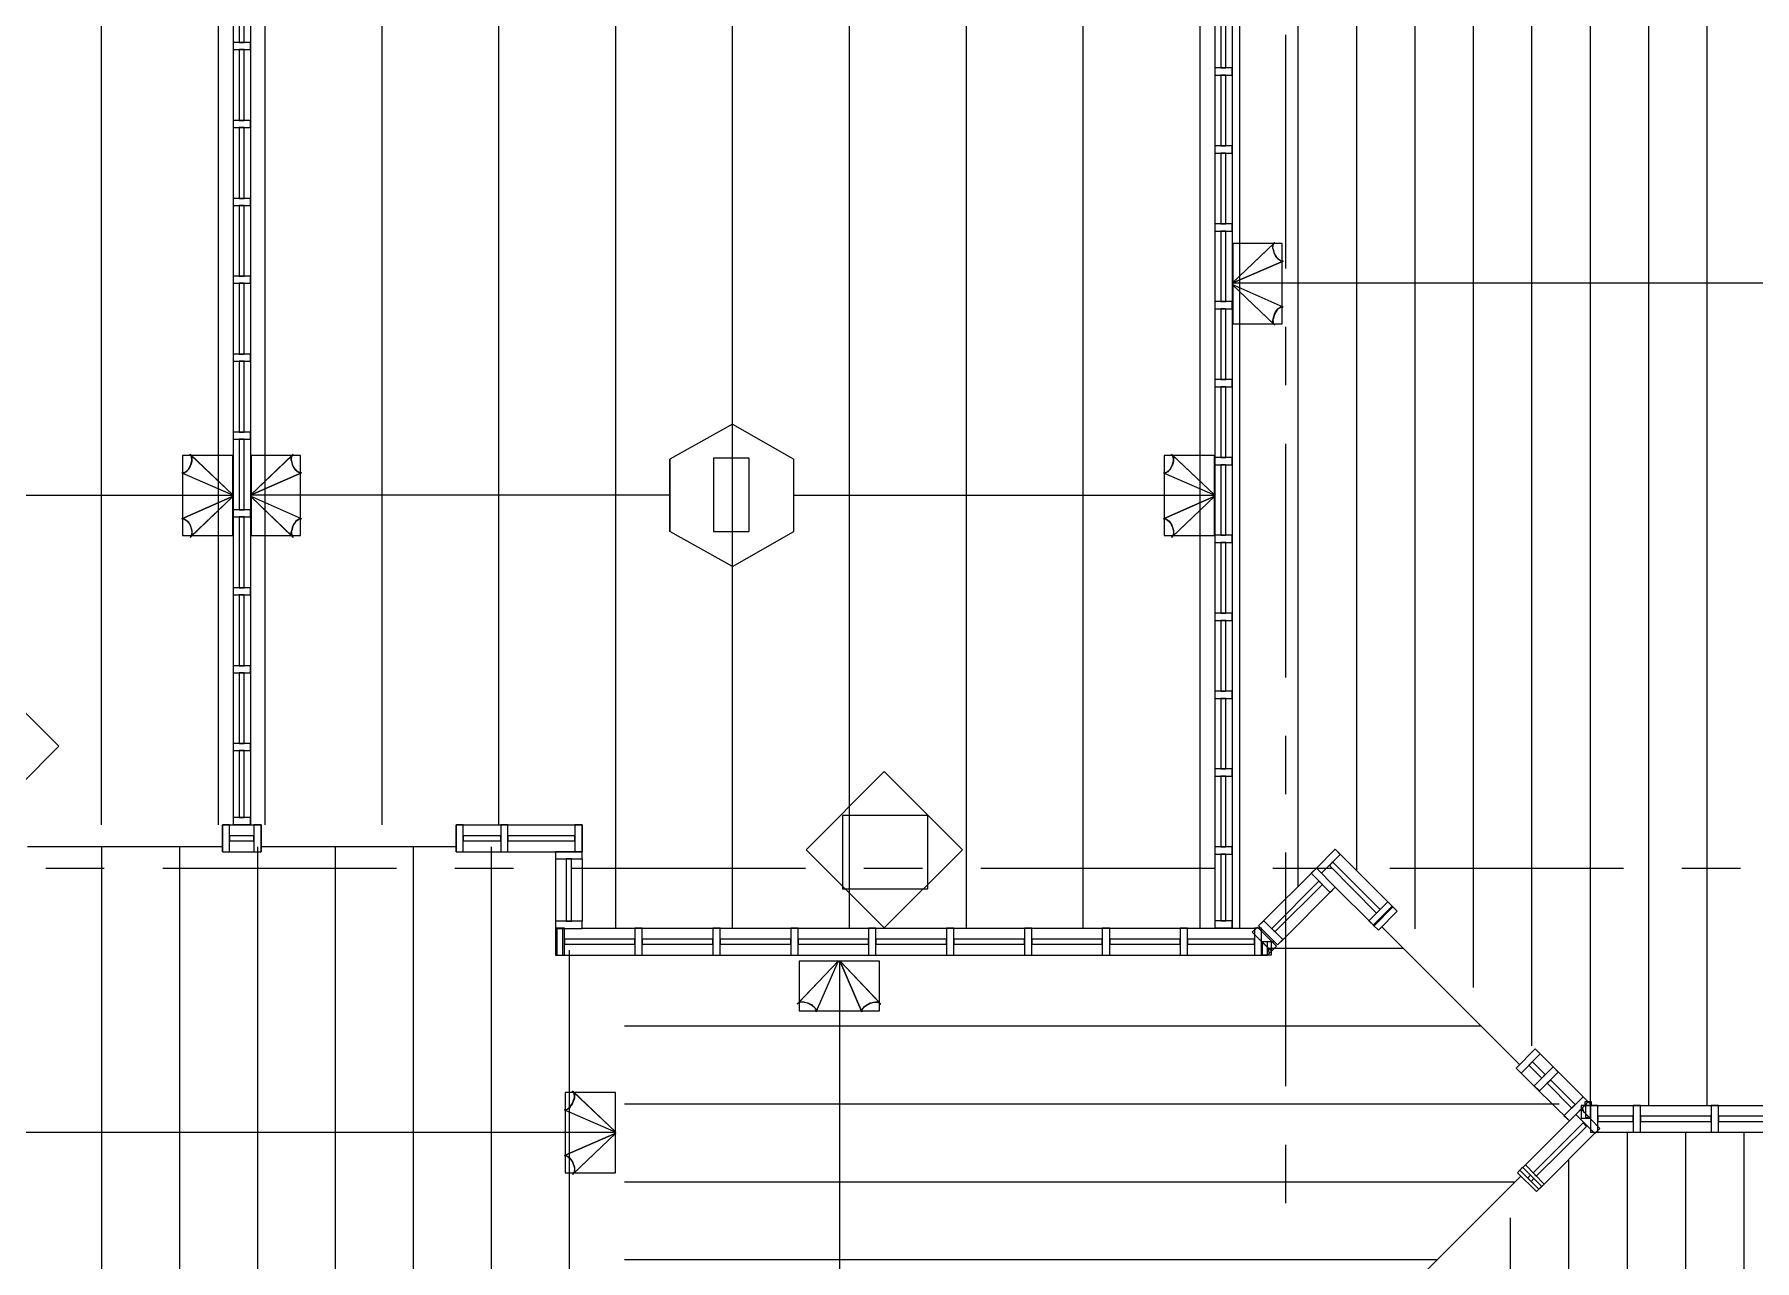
# Model space of a CAD drawing. Extents: x 0 to 3024, y 0 to 2160.
# Drawn here: x 1130.6 to 1395.6, y 646.4 to 835.3 of the extents above; entities that cross this region are included whole.
import ezdxf

# ---------------------------------------------------------------- set-up
doc = ezdxf.new("R2010")
doc.units = 0
doc.layers.add('CTR-1st_Phase-Structure_S213-THIRD_FLOOR_FRAMING_PLAN', color=7, linetype='CONTINUOUS')

msp = doc.modelspace()

# ---------------------------------------------------------------- linework, layer by layer
at = {"layer": 'CTR-1st_Phase-Structure_S213-THIRD_FLOOR_FRAMING_PLAN', "color": 1}
for points in [[(1140.959971, 736.020036), (1140.959971, 966.30003), (1140.959971, 988.800029)], [(1158.959971, 736.020036), (1158.959971, 966.30003), (1158.959971, 988.800029)], [(1166.159971, 736.020036), (1166.159971, 966.30003), (1166.159971, 988.800029)], [(1184.15997, 736.020036), (1184.15997, 966.30003), (1184.15997, 988.800029)], [(1202.15997, 736.020036), (1202.15997, 966.30003), (1202.15997, 988.800029)], [(1220.159969, 720.060036), (1220.159969, 966.30003), (1220.159969, 988.800029)], [(1238.159969, 720.060036), (1238.159969, 966.30003), (1238.159969, 988.800029)], [(1256.159969, 720.060036), (1256.159969, 966.30003), (1256.159969, 988.800029)], [(1274.159968, 720.060036), (1274.159968, 966.30003), (1274.159968, 988.800029)], [(1292.159968, 720.060036), (1292.159968, 966.30003), (1292.159968, 988.800029)], [(1310.159967, 720.060036), (1310.159967, 966.30003), (1310.159967, 988.800029)], [(1316.279967, 720.120036), (1316.279967, 966.30003), (1316.279967, 988.800029)], [(1325.279967, 726.540036), (1325.279967, 966.30003), (1325.279967, 988.800029)], [(1334.279967, 729.000036), (1334.279967, 966.30003), (1334.279967, 988.800029)], [(1343.279966, 720.000036), (1343.279966, 966.30003), (1343.279966, 988.800029)], [(1352.279966, 711.000036), (1352.279966, 966.30003), (1352.279966, 988.800029)], [(1361.279966, 702.000036), (1361.279966, 966.30003), (1361.279966, 988.800029)], [(1370.279966, 693.000037), (1370.279966, 966.30003), (1370.279966, 988.800029)], [(1379.279966, 692.820037), (1379.279966, 966.30003), (1379.279966, 988.800029)], [(1388.279965, 692.820037), (1388.279965, 966.30003), (1388.279965, 988.800029)], [(1323.359967, 799.260034), (1323.359967, 835.260033)], [(1323.359967, 781.260034), (1323.359967, 790.260034)], [(1323.359967, 736.260036), (1323.359967, 772.260035)], [(1140.959971, 713.520036), (1140.959971, 736.020036)], [(1158.959971, 713.520036), (1158.959971, 736.020036)], [(1166.159971, 713.520036), (1166.159971, 736.020036)], [(1184.15997, 713.520036), (1184.15997, 736.020036)], [(1202.15997, 713.520036), (1202.15997, 736.020036)], [(1334.279967, 706.500036), (1334.279967, 729.000036)], [(1323.359967, 718.260036), (1323.359967, 727.260036)], [(1325.279967, 704.040036), (1325.279967, 726.540036)], [(1220.159969, 697.560037), (1220.159969, 720.060036)], [(1238.159969, 697.560037), (1238.159969, 720.060036)], [(1256.159969, 697.560037), (1256.159969, 720.060036)], [(1274.159968, 697.560037), (1274.159968, 720.060036)], [(1292.159968, 697.560037), (1292.159968, 720.060036)], [(1310.159967, 697.560037), (1310.159967, 720.060036)], [(1316.279967, 697.620037), (1316.279967, 720.120036)], [(1343.279966, 697.500037), (1343.279966, 720.000036)], [(1140.959971, 710.160036), (1140.959971, 689.220037)], [(1152.959971, 710.160036), (1152.959971, 693.120037)], [(1164.959971, 710.160036), (1164.959971, 693.120037)], [(1176.959971, 710.160036), (1176.959971, 693.120037)], [(1188.95997, 710.160036), (1188.95997, 693.120037)], [(1200.95997, 710.160036), (1200.95997, 693.120037)], [(1352.279966, 688.500037), (1352.279966, 711.000036)], [(1323.359967, 673.260037), (1323.359967, 709.260036)], [(1141.379971, 706.800036), (1132.379972, 706.800036)], [(1186.37997, 706.800036), (1150.379971, 706.800036)], [(1204.37997, 706.800036), (1195.37997, 706.800036)], [(1249.379969, 706.800036), (1213.37997, 706.800036)], [(1267.379968, 706.800036), (1258.379969, 706.800036)], [(1312.379967, 706.800036), (1276.379968, 706.800036)], [(1330.379967, 706.800036), (1321.379967, 706.800036)], [(1375.379966, 706.800036), (1339.379967, 706.800036)], [(1393.379965, 706.800036), (1384.379965, 706.800036)], [(1361.279966, 679.500037), (1361.279966, 702.000036)], [(1212.95997, 694.260037), (1212.95997, 681.180037)], [(1320.539967, 694.560037), (1325.759967, 694.560037)], [(1325.759967, 694.560037), (1336.199967, 694.560037), (1341.479966, 694.560037)], [(1152.959971, 693.120037), (1152.959971, 659.100038), (1152.959971, 642.120038)], [(1164.959971, 693.120037), (1164.959971, 659.100038), (1164.959971, 642.120038)], [(1176.959971, 693.120037), (1176.959971, 659.100038), (1176.959971, 642.120038)], [(1188.95997, 693.120037), (1188.95997, 659.100038), (1188.95997, 642.120038)], [(1200.95997, 693.120037), (1200.95997, 659.100038), (1200.95997, 642.120038)], [(1370.279966, 670.500037), (1370.279966, 693.000037)], [(1379.279966, 670.320037), (1379.279966, 692.820037)], [(1388.279965, 670.320037), (1388.279965, 692.820037)], [(1140.959971, 689.220037), (1140.959971, 647.340038), (1140.959971, 626.400038)], [(1212.95997, 681.180037), (1212.95997, 655.140038), (1212.95997, 642.120038)], [(1221.479969, 682.560037), (1243.979969, 682.560037)], [(1243.979969, 682.560037), (1330.979967, 682.560037), (1353.479966, 682.560037)], [(1221.479969, 670.560037), (1243.979969, 670.560037)], [(1243.979969, 670.560037), (1342.979966, 670.560037), (1365.479966, 670.560037)], [(1375.919966, 666.180037), (1375.919966, 643.680038)], [(1384.919965, 666.180037), (1384.919965, 643.680038)], [(1393.919965, 666.180037), (1393.919965, 643.680038)], [(1323.359967, 655.260038), (1323.359967, 664.260037)], [(1366.919966, 661.980037), (1366.919966, 639.480038)], [(1221.479969, 658.560038), (1243.979969, 658.560038)], [(1243.979969, 658.560038), (1336.199967, 658.560038), (1358.699966, 658.560038)], [(1357.919966, 652.980038), (1357.919966, 630.480038)], [(1221.479969, 646.560038), (1243.979969, 646.560038)], [(1243.979969, 646.560038), (1324.199967, 646.560038), (1346.699966, 646.560038)]]:
    msp.add_lwpolyline(points, dxfattribs=at)
at = {"layer": 'CTR-1st_Phase-Structure_S213-THIRD_FLOOR_FRAMING_PLAN', "color": 7}
for points in [[(1161.239971, 845.520033), (1161.239971, 833.520033)], [(1163.879971, 845.520033), (1163.879971, 833.520033)], [(1312.439967, 841.620033), (1312.439967, 829.620033)], [(1315.079967, 841.620033), (1315.079967, 829.620033)], [(1161.239971, 833.520033), (1161.239971, 821.520033)], [(1163.879971, 833.520033), (1163.879971, 821.520033)], [(1312.439967, 829.620033), (1312.439967, 817.620034)], [(1315.079967, 829.620033), (1315.079967, 817.620034)], [(1161.239971, 821.520033), (1161.239971, 809.520034)], [(1163.879971, 821.520033), (1163.879971, 809.520034)], [(1312.439967, 817.620034), (1312.439967, 805.620034)], [(1315.079967, 817.620034), (1315.079967, 805.620034)], [(1161.239971, 809.520034), (1161.239971, 797.520034)], [(1163.879971, 809.520034), (1163.879971, 797.520034)], [(1312.439967, 805.620034), (1312.439967, 793.620034)], [(1315.079967, 805.620034), (1315.079967, 793.620034)], [(1315.079967, 796.980034), (1321.679967, 803.280034)], [(1321.379967, 802.320034), (1321.439967, 802.920034), (1321.679967, 803.280034)], [(1322.939967, 800.400034), (1315.079967, 796.980034)], [(1322.939967, 800.400034), (1322.519967, 800.460034), (1322.039967, 800.880034), (1321.619967, 801.540034), (1321.439967, 802.260034)], [(1161.239971, 797.520034), (1161.239971, 785.520034)], [(1163.879971, 797.520034), (1163.879971, 785.520034)], [(1468.619963, 796.980034), (1315.079967, 796.980034)], [(1315.079967, 796.800034), (1321.679967, 790.500034)], [(1322.939967, 793.320034), (1315.079967, 796.800034)], [(1312.439967, 793.620034), (1312.439967, 781.620034)], [(1315.079967, 793.620034), (1315.079967, 781.620034)], [(1322.939967, 793.320034), (1322.519967, 793.320034), (1322.039967, 792.900034), (1321.619967, 792.240034)], [(1321.379967, 791.460034), (1321.439967, 790.800034), (1321.679967, 790.500034)], [(1321.619967, 792.180034), (1321.439967, 791.460034)], [(1161.239971, 785.520034), (1161.239971, 773.520035)], [(1163.879971, 785.520034), (1163.879971, 773.520035)], [(1312.439967, 781.620034), (1312.439967, 769.620035)], [(1315.079967, 781.620034), (1315.079967, 769.620035)], [(1238.159969, 775.260035), (1228.499969, 769.860035), (1228.499969, 758.760035)], [(1238.159969, 775.260035), (1247.579969, 769.860035)], [(1161.239971, 773.520035), (1161.239971, 761.520035)], [(1163.879971, 773.520035), (1163.879971, 761.520035)], [(1154.279971, 768.240035), (1154.639971, 768.900035), (1154.879971, 769.620035)], [(1161.239971, 764.340035), (1154.579971, 770.640035)], [(1154.879971, 769.680035), (1154.819971, 770.280035), (1154.579971, 770.640035)], [(1163.879971, 764.340035), (1170.479971, 770.640035)], [(1170.179971, 769.680035), (1170.239971, 770.280035), (1170.479971, 770.640035)], [(1170.839971, 768.240035), (1170.419971, 768.900035), (1170.239971, 769.620035)], [(1238.159969, 753.360035), (1228.499969, 758.760035), (1228.499969, 769.860035)], [(1238.159969, 753.360035), (1247.579969, 758.760035), (1247.579969, 769.860035)], [(1305.479967, 768.240035), (1305.839967, 768.900035), (1306.079967, 769.620035)], [(1312.439967, 764.340035), (1305.779967, 770.640035)], [(1306.079967, 769.680035), (1306.019967, 770.280035), (1305.779967, 770.640035)], [(1312.439967, 769.620035), (1312.439967, 757.620035)], [(1315.079967, 769.620035), (1315.079967, 757.620035)], [(1153.319971, 767.760035), (1153.739971, 767.820035), (1154.219971, 768.180035)], [(1153.319971, 767.760035), (1161.239971, 764.340035)], [(1171.739971, 767.760035), (1163.879971, 764.340035)], [(1171.739971, 767.760035), (1171.319971, 767.820035), (1170.839971, 768.180035)], [(1304.519967, 767.760035), (1304.939967, 767.820035), (1305.419967, 768.180035)], [(1304.519967, 767.760035), (1312.439967, 764.340035)], [(1096.379973, 764.340035), (1161.239971, 764.340035)], [(1153.319971, 760.680035), (1161.239971, 764.160035)], [(1161.239971, 764.160035), (1154.579971, 757.800035)], [(1228.499969, 764.340035), (1163.879971, 764.340035)], [(1163.879971, 764.160035), (1170.479971, 757.800035)], [(1171.739971, 760.680035), (1163.879971, 764.160035)], [(1247.579969, 764.340035), (1312.439967, 764.340035)], [(1304.519967, 760.680035), (1312.439967, 764.160035)], [(1312.439967, 764.160035), (1305.779967, 757.800035)], [(1153.319971, 760.680035), (1153.739971, 760.680035)], [(1153.739971, 760.620035), (1154.219971, 760.260035)], [(1161.239971, 761.520035), (1161.239971, 749.520035)], [(1163.879971, 761.520035), (1163.879971, 749.520035)], [(1171.319971, 760.620035), (1170.839971, 760.260035)], [(1171.739971, 760.680035), (1171.319971, 760.680035)], [(1304.519967, 760.680035), (1304.939967, 760.680035)], [(1304.939967, 760.620035), (1305.419967, 760.260035)], [(1154.279971, 760.200035), (1154.639971, 759.600035)], [(1154.879971, 758.760035), (1154.819971, 758.160035), (1154.579971, 757.800035)], [(1154.639971, 759.540035), (1154.879971, 758.820035)], [(1170.179971, 758.760035), (1170.239971, 758.160035), (1170.479971, 757.800035)], [(1170.419971, 759.540035), (1170.239971, 758.820035)], [(1170.839971, 760.200035), (1170.419971, 759.600035)], [(1305.479967, 760.200035), (1305.839967, 759.600035)], [(1306.079967, 758.760035), (1306.019967, 758.160035), (1305.779967, 757.800035)], [(1305.839967, 759.540035), (1306.079967, 758.820035)], [(1312.439967, 757.620035), (1312.439967, 745.620035)], [(1315.079967, 757.620035), (1315.079967, 745.620035)], [(1161.239971, 749.520035), (1161.239971, 737.520036)], [(1163.879971, 749.520035), (1163.879971, 737.520036)], [(1312.439967, 745.620035), (1312.439967, 733.620036)], [(1315.079967, 745.620035), (1315.079967, 733.620036)], [(1161.239971, 737.520036), (1161.239971, 725.520036)], [(1163.879971, 737.520036), (1163.879971, 725.520036)], [(1312.439967, 733.620036), (1312.439967, 721.620036)], [(1315.079967, 733.620036), (1315.079967, 721.620036)], [(1161.239971, 725.520036), (1161.239971, 713.520036)], [(1163.879971, 725.520036), (1163.879971, 713.520036)], [(1312.439967, 721.620036), (1312.439967, 709.620036)], [(1315.079967, 721.620036), (1315.079967, 709.620036)], [(1159.559971, 709.380036), (1159.559971, 713.520036), (1161.239971, 713.520036)], [(1163.879971, 713.520036), (1161.239971, 713.520036)], [(1163.879971, 713.520036), (1165.559971, 713.520036)], [(1165.559971, 713.520036), (1165.559971, 709.380036)], [(1195.55997, 709.380036), (1195.55997, 713.520036), (1202.99997, 713.520036)], [(1202.99997, 713.520036), (1214.99997, 713.520036)], [(1214.99997, 713.520036), (1214.99997, 709.380036)], [(1159.559971, 710.160036), (1129.559972, 710.160036)], [(1195.55997, 710.160036), (1165.559971, 710.160036)], [(1159.559971, 709.380036), (1165.559971, 709.380036)], [(1195.55997, 709.380036), (1202.99997, 709.380036)], [(1203.53997, 709.380036), (1213.85997, 709.380036)], [(1210.85997, 708.300036), (1210.85997, 698.700037)], [(1214.99997, 708.300036), (1214.99997, 698.700037)], [(1312.439967, 709.620036), (1312.439967, 697.620037)], [(1315.079967, 709.620036), (1315.079967, 697.620037)], [(1328.099967, 706.860036), (1330.979967, 709.800036)], [(1339.499967, 701.280036), (1330.979967, 709.800036)], [(1319.579967, 698.400037), (1328.099967, 706.860036)], [(1322.519967, 695.460037), (1330.979967, 703.920036)], [(1336.559967, 698.400037), (1330.979967, 703.920036)], [(1214.99997, 697.620037), (1223.639969, 697.620037)], [(1223.639969, 697.620037), (1235.639969, 697.620037)], [(1235.639969, 697.620037), (1247.639969, 697.620037)], [(1247.639969, 697.620037), (1259.639969, 697.620037)], [(1259.639969, 697.620037), (1271.639968, 697.620037)], [(1271.639968, 697.620037), (1283.639968, 697.620037)], [(1283.639968, 697.620037), (1295.639968, 697.620037)], [(1295.639968, 697.620037), (1307.639967, 697.620037)], [(1307.639967, 697.620037), (1312.439967, 697.620037)], [(1315.079967, 697.620037), (1312.439967, 697.620037)], [(1315.079967, 697.620037), (1318.799967, 697.620037)], [(1359.359966, 676.620037), (1338.119967, 697.860037)], [(1319.639967, 695.520037), (1319.639967, 693.480037)], [(1320.539967, 693.480037), (1321.139967, 694.080037), (1319.639967, 695.520037)], [(1321.559967, 695.580037), (1321.379967, 695.400037)], [(1211.63997, 693.480037), (1223.639969, 693.480037)], [(1223.639969, 693.480037), (1235.639969, 693.480037)], [(1235.639969, 693.480037), (1247.639969, 693.480037)], [(1247.639969, 693.480037), (1259.639969, 693.480037)], [(1254.479969, 692.580037), (1248.119969, 685.920037)], [(1250.999969, 684.720037), (1254.479969, 692.580037)], [(1254.659969, 626.520038), (1254.659969, 692.580037)], [(1254.659969, 692.580037), (1260.959968, 685.920037)], [(1258.079969, 684.720037), (1254.659969, 692.580037)], [(1259.639969, 693.480037), (1271.639968, 693.480037)], [(1271.639968, 693.480037), (1283.639968, 693.480037)], [(1283.639968, 693.480037), (1295.639968, 693.480037)], [(1295.639968, 693.480037), (1307.639967, 693.480037)], [(1307.639967, 693.480037), (1320.539967, 693.480037)], [(1319.639967, 693.480037), (1320.539967, 693.480037)], [(1249.859969, 686.040037), (1249.139969, 686.220037), (1248.479969, 686.220037), (1248.119969, 685.920037)], [(1250.519969, 685.620037), (1249.919969, 686.040037)], [(1250.999969, 684.720037), (1250.999969, 685.140037), (1250.579969, 685.620037)], [(1258.079969, 684.720037), (1258.139969, 685.140037), (1258.499969, 685.620037)], [(1258.559969, 685.620037), (1259.219969, 686.040037), (1259.939969, 686.220037)], [(1259.999969, 686.220037), (1260.599968, 686.220037), (1260.959968, 685.920037)], [(1358.819966, 676.080037), (1361.759966, 679.020037)], [(1364.939966, 675.840037), (1361.759966, 679.020037)], [(1361.999966, 672.900037), (1358.819966, 676.080037)], [(1369.919966, 670.860037), (1364.939966, 675.840037)], [(1213.13997, 670.140037), (1213.55997, 670.740037)], [(1220.159969, 666.180037), (1213.49997, 672.540037)], [(1213.79997, 671.580037), (1213.73997, 672.180037), (1213.49997, 672.540037)], [(1213.55997, 670.800037), (1213.79997, 671.520037)], [(1368.059966, 668.940037), (1367.039966, 667.920037), (1361.999966, 672.900037)], [(1370.459966, 670.320037), (1369.919966, 670.860037), (1369.439966, 670.320037)], [(1212.23997, 669.660037), (1212.65997, 669.720037), (1213.13997, 670.080037)], [(1212.23997, 669.660037), (1220.159969, 666.180037)], [(1368.059966, 668.940037), (1360.259966, 661.140037)], [(1369.439966, 670.320037), (1368.839966, 669.720037), (1370.279966, 668.280037)], [(1370.279966, 668.280037), (1370.279966, 670.320037)], [(1370.279966, 670.320037), (1370.459966, 670.320037)], [(1370.459966, 670.320037), (1377.479966, 670.320037)], [(1377.479966, 670.320037), (1389.479965, 670.320037)], [(1389.479965, 670.320037), (1401.479965, 670.320037)], [(941.579976, 666.180037), (1220.159969, 666.180037)], [(1212.23997, 662.580037), (1220.159969, 666.060037)], [(1220.159969, 666.060037), (1213.49997, 659.700038)], [(1371.119966, 666.180037), (1362.779966, 657.840038)], [(1371.119966, 666.180037), (1377.479966, 666.180037)], [(1377.479966, 666.180037), (1389.479965, 666.180037)], [(1389.479965, 666.180037), (1401.479965, 666.180037)], [(1212.23997, 662.580037), (1212.65997, 662.520037), (1213.13997, 662.160037)], [(1213.13997, 662.100037), (1213.55997, 661.500037)], [(1213.79997, 660.660037), (1213.73997, 660.060037), (1213.49997, 659.700038)], [(1213.55997, 661.440037), (1213.79997, 660.720037)], [(1338.359967, 638.220038), (1359.599966, 659.460038)]]:
    msp.add_lwpolyline(points, dxfattribs=at)
for points in [[(1162.919971, 834.060033), (1162.919971, 844.980033), (1162.139971, 844.980033), (1162.139971, 834.060033)], [(1314.119967, 830.160033), (1314.119967, 841.020033), (1313.339967, 841.020033), (1313.339967, 830.160033)], [(1163.879971, 832.980033), (1163.879971, 834.060033), (1161.239971, 834.060033), (1161.239971, 832.980033)], [(1162.919971, 822.060033), (1162.919971, 832.980033), (1162.139971, 832.980033), (1162.139971, 822.060033)], [(1315.079967, 829.020033), (1315.079967, 830.160033), (1312.439967, 830.160033), (1312.439967, 829.020033)], [(1314.119967, 818.160034), (1314.119967, 829.020033), (1313.339967, 829.020033), (1313.339967, 818.160034)], [(1163.879971, 820.980033), (1163.879971, 822.060033), (1161.239971, 822.060033), (1161.239971, 820.980033)], [(1162.919971, 810.060034), (1162.919971, 820.980033), (1162.139971, 820.980033), (1162.139971, 810.060034)], [(1315.079967, 817.020034), (1315.079967, 818.160034), (1312.439967, 818.160034), (1312.439967, 817.020034)], [(1314.119967, 806.160034), (1314.119967, 817.020034), (1313.339967, 817.020034), (1313.339967, 806.160034)], [(1163.879971, 808.980034), (1163.879971, 810.060034), (1161.239971, 810.060034), (1161.239971, 808.980034)], [(1162.919971, 798.060034), (1162.919971, 808.980034), (1162.139971, 808.980034), (1162.139971, 798.060034)], [(1315.079967, 805.020034), (1315.079967, 806.160034), (1312.439967, 806.160034), (1312.439967, 805.020034)], [(1314.119967, 794.160034), (1314.119967, 805.020034), (1313.339967, 805.020034), (1313.339967, 794.160034)], [(1315.079967, 796.980034), (1322.939967, 800.400034), (1322.819967, 800.400034), (1322.639967, 800.400034), (1322.519967, 800.460034), (1322.339967, 800.580034), (1322.159967, 800.760034), (1321.979967, 800.940034), (1321.799967, 801.180034), (1321.679967, 801.420034), (1321.559967, 801.660034), (1321.499967, 801.960034), (1321.439967, 802.260034), (1321.379967, 802.500034), (1321.379967, 802.740034), (1321.439967, 802.920034), (1321.499967, 803.100034)], [(1315.199967, 803.100034), (1315.199967, 790.740034), (1322.819967, 790.740034), (1322.819967, 803.100034)], [(1163.879971, 796.980034), (1163.879971, 798.060034), (1161.239971, 798.060034), (1161.239971, 796.980034)], [(1162.919971, 786.060034), (1162.919971, 796.980034), (1162.139971, 796.980034), (1162.139971, 786.060034)], [(1315.079967, 796.800034), (1321.499967, 790.680034), (1321.439967, 790.860034), (1321.379967, 791.040034), (1321.379967, 791.280034), (1321.439967, 791.520034), (1321.499967, 791.820034), (1321.559967, 792.060034), (1321.679967, 792.360034), (1321.799967, 792.600034), (1321.979967, 792.840034), (1322.159967, 793.020034), (1322.339967, 793.200034), (1322.519967, 793.260034), (1322.639967, 793.380034), (1322.819967, 793.380034), (1322.939967, 793.320034)], [(1315.079967, 793.020034), (1315.079967, 794.160034), (1312.439967, 794.160034), (1312.439967, 793.020034)], [(1314.119967, 782.160034), (1314.119967, 793.020034), (1313.339967, 793.020034), (1313.339967, 782.160034)], [(1163.879971, 784.980034), (1163.879971, 786.060034), (1161.239971, 786.060034), (1161.239971, 784.980034)], [(1162.919971, 774.060035), (1162.919971, 784.980034), (1162.139971, 784.980034), (1162.139971, 774.060035)], [(1315.079967, 781.020034), (1315.079967, 782.160034), (1312.439967, 782.160034), (1312.439967, 781.020034)], [(1314.119967, 770.160035), (1314.119967, 781.020034), (1313.339967, 781.020034), (1313.339967, 770.160035)], [(1163.879971, 772.980035), (1163.879971, 774.060035), (1161.239971, 774.060035), (1161.239971, 772.980035)], [(1162.919971, 762.060035), (1162.919971, 772.980035), (1162.139971, 772.980035), (1162.139971, 762.060035)], [(1161.239971, 764.340035), (1154.759971, 770.460035), (1154.819971, 770.280035), (1154.879971, 770.100035), (1154.879971, 769.860035), (1154.879971, 769.560035), (1154.819971, 769.320035), (1154.699971, 769.020035), (1154.579971, 768.780035), (1154.459971, 768.540035), (1154.279971, 768.300035), (1154.159971, 768.120035), (1153.979971, 767.940035), (1153.799971, 767.820035), (1153.619971, 767.760035), (1153.439971, 767.760035), (1153.319971, 767.760035)], [(1153.439971, 770.460035), (1153.439971, 758.100035), (1161.179971, 758.100035), (1161.179971, 770.460035)], [(1163.879971, 764.340035), (1171.739971, 767.760035), (1171.619971, 767.760035), (1171.439971, 767.760035), (1171.319971, 767.820035), (1171.139971, 767.940035), (1170.959971, 768.120035), (1170.779971, 768.300035), (1170.599971, 768.540035), (1170.479971, 768.780035), (1170.359971, 769.020035), (1170.299971, 769.320035), (1170.239971, 769.560035), (1170.179971, 769.860035), (1170.179971, 770.100035), (1170.239971, 770.280035), (1170.299971, 770.460035)], [(1163.999971, 770.460035), (1163.999971, 758.100035), (1171.619971, 758.100035), (1171.619971, 770.460035)], [(1235.219969, 770.040035), (1235.219969, 758.760035), (1240.679969, 758.760035), (1240.679969, 770.040035)], [(1312.439967, 764.340035), (1305.959967, 770.460035), (1306.019967, 770.280035), (1306.079967, 770.100035), (1306.079967, 769.860035), (1306.079967, 769.560035), (1306.019967, 769.320035), (1305.899967, 769.020035), (1305.779967, 768.780035), (1305.659967, 768.540035), (1305.479967, 768.300035), (1305.359967, 768.120035), (1305.179967, 767.940035), (1304.999967, 767.820035), (1304.819967, 767.760035), (1304.639967, 767.760035), (1304.519967, 767.760035)], [(1304.639967, 770.460035), (1304.639967, 758.100035), (1312.379967, 758.100035), (1312.379967, 770.460035)], [(1315.079967, 769.020035), (1315.079967, 770.160035), (1312.439967, 770.160035), (1312.439967, 769.020035)], [(1314.119967, 758.160035), (1314.119967, 769.020035), (1313.339967, 769.020035), (1313.339967, 758.160035)], [(1161.239971, 764.160035), (1153.319971, 760.680035), (1153.439971, 760.740035), (1153.619971, 760.680035), (1153.799971, 760.620035), (1153.979971, 760.500035), (1154.159971, 760.380035), (1154.279971, 760.140035), (1154.459971, 759.960035), (1154.579971, 759.660035), (1154.699971, 759.420035), (1154.819971, 759.120035), (1154.879971, 758.880035), (1154.879971, 758.640035), (1154.879971, 758.400035), (1154.819971, 758.160035), (1154.759971, 758.040035)], [(1163.879971, 764.160035), (1170.299971, 758.040035), (1170.239971, 758.160035), (1170.179971, 758.400035), (1170.179971, 758.640035), (1170.239971, 758.880035), (1170.299971, 759.120035), (1170.359971, 759.420035), (1170.479971, 759.660035), (1170.599971, 759.960035), (1170.779971, 760.140035), (1170.959971, 760.380035), (1171.139971, 760.500035), (1171.319971, 760.620035), (1171.439971, 760.680035), (1171.619971, 760.740035), (1171.739971, 760.680035)], [(1312.439967, 764.160035), (1304.519967, 760.680035), (1304.639967, 760.740035), (1304.819967, 760.680035), (1304.999967, 760.620035), (1305.179967, 760.500035), (1305.359967, 760.380035), (1305.479967, 760.140035), (1305.659967, 759.960035), (1305.779967, 759.660035), (1305.899967, 759.420035), (1306.019967, 759.120035), (1306.079967, 758.880035), (1306.079967, 758.640035), (1306.079967, 758.400035), (1306.019967, 758.160035), (1305.959967, 758.040035)], [(1163.879971, 760.980035), (1163.879971, 762.060035), (1161.239971, 762.060035), (1161.239971, 760.980035)], [(1162.919971, 750.060035), (1162.919971, 760.980035), (1162.139971, 760.980035), (1162.139971, 750.060035)], [(1315.079967, 757.020035), (1315.079967, 758.160035), (1312.439967, 758.160035), (1312.439967, 757.020035)], [(1314.119967, 746.160035), (1314.119967, 757.020035), (1313.339967, 757.020035), (1313.339967, 746.160035)], [(1163.879971, 748.980035), (1163.879971, 750.060035), (1161.239971, 750.060035), (1161.239971, 748.980035)], [(1162.919971, 738.060036), (1162.919971, 748.980035), (1162.139971, 748.980035), (1162.139971, 738.060036)], [(1315.079967, 745.020035), (1315.079967, 746.160035), (1312.439967, 746.160035), (1312.439967, 745.020035)], [(1314.119967, 734.160036), (1314.119967, 745.020035), (1313.339967, 745.020035), (1313.339967, 734.160036)], [(1122.359972, 737.640036), (1134.359972, 725.640036), (1122.359972, 713.580036), (1110.299972, 725.640036)], [(1163.879971, 736.980036), (1163.879971, 738.060036), (1161.239971, 738.060036), (1161.239971, 736.980036)], [(1162.919971, 726.060036), (1162.919971, 736.980036), (1162.139971, 736.980036), (1162.139971, 726.060036)], [(1315.079967, 733.020036), (1315.079967, 734.160036), (1312.439967, 734.160036), (1312.439967, 733.020036)], [(1314.119967, 722.160036), (1314.119967, 733.020036), (1313.339967, 733.020036), (1313.339967, 722.160036)], [(1163.879971, 724.980036), (1163.879971, 726.060036), (1161.239971, 726.060036), (1161.239971, 724.980036)], [(1162.919971, 714.660036), (1162.919971, 724.980036), (1162.139971, 724.980036), (1162.139971, 714.660036)], [(1261.499968, 721.740036), (1273.559968, 709.680036), (1261.499968, 697.680037), (1249.499969, 709.680036)], [(1315.079967, 721.020036), (1315.079967, 722.160036), (1312.439967, 722.160036), (1312.439967, 721.020036)], [(1314.119967, 710.160036), (1314.119967, 721.020036), (1313.339967, 721.020036), (1313.339967, 710.160036)], [(1160.639971, 713.520036), (1159.559971, 713.520036), (1159.559971, 709.380036), (1160.639971, 709.380036)], [(1163.879971, 713.520036), (1163.879971, 714.660036), (1161.239971, 714.660036), (1161.239971, 713.520036)], [(1165.559971, 713.520036), (1164.419971, 713.520036), (1164.419971, 709.380036), (1165.559971, 709.380036)], [(1196.63997, 713.520036), (1195.55997, 713.520036), (1195.55997, 709.380036), (1196.63997, 709.380036)], [(1203.53997, 713.520036), (1202.45997, 713.520036), (1202.45997, 709.380036), (1203.53997, 709.380036)], [(1214.99997, 713.520036), (1213.85997, 713.520036), (1213.85997, 709.380036), (1214.99997, 709.380036)], [(1255.079969, 714.960036), (1255.079969, 703.680036), (1268.219968, 703.680036), (1268.219968, 714.960036)], [(1164.419971, 711.840036), (1160.639971, 711.840036), (1160.639971, 711.060036), (1164.419971, 711.060036)], [(1202.45997, 711.840036), (1196.63997, 711.840036), (1196.63997, 711.060036), (1202.45997, 711.060036)], [(1213.85997, 711.840036), (1203.53997, 711.840036), (1203.53997, 711.060036), (1213.85997, 711.060036)], [(1315.079967, 709.020036), (1315.079967, 710.160036), (1312.439967, 710.160036), (1312.439967, 709.020036)], [(1214.99997, 708.300036), (1214.99997, 709.380036), (1210.85997, 709.380036), (1210.85997, 708.300036)], [(1213.31997, 698.700037), (1213.31997, 708.300036), (1212.53997, 708.300036), (1212.53997, 698.700037)], [(1314.119967, 698.760037), (1314.119967, 709.020036), (1313.339967, 709.020036), (1313.339967, 698.760037)], [(1328.099967, 706.860036), (1328.879967, 706.080036), (1331.759967, 708.960036), (1330.979967, 709.800036)], [(1330.079967, 707.280036), (1337.339967, 699.960037), (1337.879967, 700.500036), (1330.559967, 707.820036)], [(1328.459967, 704.880036), (1321.199967, 697.560037), (1321.679967, 697.080037), (1328.999967, 704.340036)], [(1328.099967, 706.860036), (1327.259967, 706.080036), (1330.199967, 703.140036), (1330.979967, 703.920036)], [(1336.139967, 698.760037), (1336.979967, 697.980037), (1339.859967, 700.920036), (1339.079967, 701.700036)], [(1336.799967, 698.100037), (1337.639967, 697.320037), (1340.519966, 700.260036), (1339.739967, 701.040036)], [(1214.99997, 697.560037), (1214.99997, 698.700037), (1210.85997, 698.700037), (1210.85997, 697.560037)], [(1211.99997, 697.620037), (1210.85997, 697.620037), (1210.85997, 693.480037), (1211.99997, 693.480037)], [(1212.23997, 697.620037), (1211.09997, 697.620037), (1211.09997, 693.480037), (1212.23997, 693.480037)], [(1224.239969, 697.620037), (1223.099969, 697.620037), (1223.099969, 693.480037), (1224.239969, 693.480037)], [(1236.239969, 697.620037), (1235.099969, 697.620037), (1235.099969, 693.480037), (1236.239969, 693.480037)], [(1248.239969, 697.620037), (1247.099969, 697.620037), (1247.099969, 693.480037), (1248.239969, 693.480037)], [(1260.239968, 697.620037), (1259.099969, 697.620037), (1259.099969, 693.480037), (1260.239968, 693.480037)], [(1272.239968, 697.620037), (1271.099968, 697.620037), (1271.099968, 693.480037), (1272.239968, 693.480037)], [(1284.239968, 697.620037), (1283.099968, 697.620037), (1283.099968, 693.480037), (1284.239968, 693.480037)], [(1296.239968, 697.620037), (1295.099968, 697.620037), (1295.099968, 693.480037), (1296.239968, 693.480037)], [(1308.239967, 697.620037), (1307.099967, 697.620037), (1307.099967, 693.480037), (1308.239967, 693.480037)], [(1315.079967, 697.620037), (1315.079967, 698.760037), (1312.439967, 698.760037), (1312.439967, 697.620037)], [(1318.979967, 697.800037), (1318.199967, 697.020037), (1321.139967, 694.080037), (1321.919967, 694.860037)], [(1319.639967, 697.620037), (1318.559967, 697.620037), (1318.559967, 693.480037), (1319.639967, 693.480037)], [(1319.999967, 698.760037), (1319.159967, 697.980037), (1322.099967, 695.040037), (1322.879967, 695.880037)], [(1223.099969, 695.940037), (1212.23997, 695.940037), (1212.23997, 695.160037), (1223.099969, 695.160037)], [(1235.099969, 695.940037), (1224.239969, 695.940037), (1224.239969, 695.160037), (1235.099969, 695.160037)], [(1247.099969, 695.940037), (1236.239969, 695.940037), (1236.239969, 695.160037), (1247.099969, 695.160037)], [(1259.099969, 695.940037), (1248.239969, 695.940037), (1248.239969, 695.160037), (1259.099969, 695.160037)], [(1271.099968, 695.940037), (1260.239968, 695.940037), (1260.239968, 695.160037), (1271.099968, 695.160037)], [(1283.099968, 695.940037), (1272.239968, 695.940037), (1272.239968, 695.160037), (1283.099968, 695.160037)], [(1295.099968, 695.940037), (1284.239968, 695.940037), (1284.239968, 695.160037), (1295.099968, 695.160037)], [(1307.099967, 695.940037), (1296.239968, 695.940037), (1296.239968, 695.160037), (1307.099967, 695.160037)], [(1318.559967, 695.940037), (1308.239967, 695.940037), (1308.239967, 695.160037), (1318.559967, 695.160037)], [(1319.639967, 695.520037), (1319.639967, 693.480037), (1320.539967, 693.480037), (1320.539967, 695.520037)], [(1319.699967, 695.520037), (1319.699967, 693.539937), (1321.139867, 693.539937), (1321.139867, 695.520037)], [(1254.479969, 692.580037), (1248.359969, 686.160037), (1248.479969, 686.220037), (1248.719969, 686.280037), (1248.959969, 686.280037), (1249.199969, 686.220037), (1249.499969, 686.160037), (1249.739969, 686.100037), (1249.979969, 685.980037), (1250.279969, 685.860037), (1250.459969, 685.680037), (1250.699969, 685.500037), (1250.819969, 685.320037), (1250.939969, 685.140037), (1250.999969, 685.020037), (1251.059969, 684.840037), (1250.999969, 684.720037)], [(1248.419969, 692.520037), (1248.419969, 684.900037), (1260.779968, 684.900037), (1260.779968, 692.520037)], [(1254.659969, 692.580037), (1258.079969, 684.720037), (1258.079969, 684.840037), (1258.079969, 685.020037), (1258.139969, 685.140037), (1258.259969, 685.320037), (1258.439969, 685.500037), (1258.619969, 685.680037), (1258.859969, 685.860037), (1259.099969, 685.980037), (1259.339969, 686.100037), (1259.639969, 686.160037), (1259.879969, 686.220037), (1260.179968, 686.280037), (1260.419968, 686.280037), (1260.599968, 686.220037), (1260.779968, 686.160037)], [(1358.819966, 676.080037), (1359.599966, 675.300037), (1362.539966, 678.240037), (1361.759966, 679.020037)], [(1360.799966, 676.500037), (1362.779966, 674.520037), (1363.319966, 675.060037), (1361.339966, 677.040037)], [(1361.639966, 673.320037), (1362.419966, 672.540037), (1365.299966, 675.420037), (1364.519966, 676.260037)], [(1363.619966, 673.740037), (1367.399966, 669.900037), (1367.939966, 670.440037), (1364.159966, 674.220037)], [(1220.159969, 666.180037), (1213.67997, 672.300037), (1213.73997, 672.180037), (1213.79997, 671.940037), (1213.79997, 671.700037), (1213.79997, 671.460037), (1213.73997, 671.220037), (1213.61997, 670.920037), (1213.49997, 670.680037), (1213.37997, 670.380037), (1213.19997, 670.200037), (1213.01997, 669.960037), (1212.89997, 669.840037), (1212.71997, 669.720037), (1212.53997, 669.660037), (1212.35997, 669.600037), (1212.23997, 669.660037)], [(1212.35997, 672.300037), (1212.35997, 659.940038), (1220.099969, 659.940038), (1220.099969, 672.300037)], [(1366.199966, 668.700037), (1367.039966, 667.920037), (1369.919966, 670.860037), (1369.139966, 671.640037)], [(1369.439966, 670.860037), (1369.439966, 670.320037), (1370.459966, 670.320037), (1370.459966, 670.860037)], [(1370.939966, 666.000037), (1371.719966, 666.780037), (1368.839966, 669.720037), (1368.059966, 668.940037)], [(1368.839966, 670.320037), (1368.839966, 668.340037), (1370.280066, 668.340037), (1370.280066, 670.320037)], [(1369.499966, 670.320037), (1369.499966, 668.460037), (1370.279966, 668.460037), (1370.279966, 670.320037)], [(1371.419966, 670.320037), (1370.279966, 670.320037), (1370.279966, 666.180037), (1371.419966, 666.180037)], [(1376.879966, 668.640037), (1371.419966, 668.640037), (1371.419966, 667.860037), (1376.879966, 667.860037)], [(1378.019966, 670.320037), (1376.879966, 670.320037), (1376.879966, 666.180037), (1378.019966, 666.180037)], [(1388.879965, 668.640037), (1378.019966, 668.640037), (1378.019966, 667.860037), (1388.879965, 667.860037)], [(1390.019965, 670.320037), (1388.879965, 670.320037), (1388.879965, 666.180037), (1390.019965, 666.180037)], [(1400.879965, 668.640037), (1390.019965, 668.640037), (1390.019965, 667.860037), (1400.879965, 667.860037)], [(1220.159969, 666.060037), (1212.23997, 662.580037), (1212.35997, 662.640037), (1212.53997, 662.580037), (1212.71997, 662.520037), (1212.89997, 662.400037), (1213.01997, 662.220037), (1213.19997, 662.040037), (1213.37997, 661.800037), (1213.49997, 661.560037), (1213.61997, 661.320037), (1213.73997, 661.020037), (1213.79997, 660.780037), (1213.79997, 660.480037), (1213.79997, 660.300037), (1213.73997, 660.060037), (1213.67997, 659.880038)], [(1361.939966, 659.400038), (1369.679966, 667.080037), (1369.139966, 667.620037), (1361.459966, 659.940038)], [(1361.999966, 657.060038), (1362.779966, 657.840038), (1359.839966, 660.780037), (1359.059966, 659.940038)], [(1362.359966, 657.420038), (1363.139966, 658.200038), (1360.259966, 661.140037), (1359.419966, 660.360037)], [(1361.579966, 659.040038), (1361.159966, 658.620038), (1360.619966, 659.160038), (1361.039966, 659.580038)]]:
    msp.add_lwpolyline(points, close=True, dxfattribs=at)
at = {"layer": 'CTR-1st_Phase-Structure_S213-THIRD_FLOOR_FRAMING_PLAN', "color": 2}
for points in [[(1320.839967, 693.780037), (1320.539967, 694.680037)], [(1369.319966, 669.180037), (1369.079966, 669.960037)]]:
    msp.add_lwpolyline(points, dxfattribs=at)

doc.saveas('drawing.dxf')
